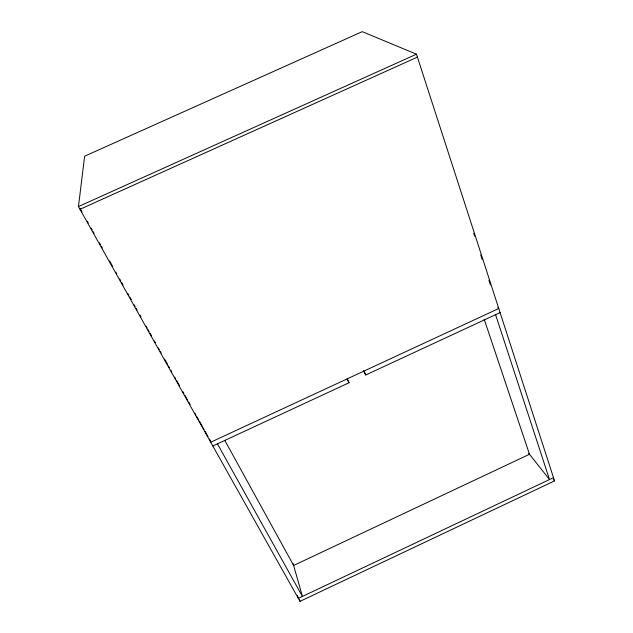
<?xml version="1.0" encoding="UTF-8"?>
<svg xmlns="http://www.w3.org/2000/svg" width="633" height="633" viewBox="0 0 633 633"><rect width="100%" height="100%" fill="white"/><g stroke="black" fill="none" stroke-linecap="round" stroke-linejoin="round"><path stroke-width="0.95" d="M80.082 208.392L79.98 209.286L417.416 57.112M78.452 206.564L84.64 156.201L362.242 31.65L416.467 54.185L554.548 480.89L300.002 601.35L78.452 206.564L416.467 54.185M553.503 477.654L298.333 598.367L297.55 595.526M212.823 445.996L349.012 382.759L347.272 378.827M363.413 370.819L365.771 374.973L500.094 312.599M497.728 307.488L498.764 308.508L210.702 442.214L210.33 440.291M553.321 479.347L554.548 480.89M528.753 453.339L549.507 479.545L495.599 314.688M81.048 210.109L82.013 211.833M87.322 221.305L88.288 223.022M91.184 228.189L92.149 229.914M93.114 231.631L94.08 233.355M99.397 242.827L100.362 244.544M101.327 246.269L102.293 247.986M109.533 260.899L112.429 266.066M115.807 272.095L116.773 273.812M119.669 278.979L120.634 280.704M121.599 282.421L123.047 285M127.874 293.609L128.839 295.334M129.812 297.059L131.26 299.638M134.156 304.805L135.122 306.522M136.087 308.247L137.052 309.964M139.948 315.131L140.914 316.856M146.223 326.327L147.188 328.044M148.154 329.769L149.119 331.486M150.084 333.211L151.532 335.791M154.428 340.958L155.394 342.682M158.29 347.841L159.255 349.566M160.22 351.291L161.186 353.008M164.572 359.038L167.468 364.197M168.433 365.921L169.399 367.646M170.847 370.226L171.812 371.951M174.708 377.11L175.673 378.835M176.639 380.56L179.535 385.719M182.913 391.748L183.879 393.465M184.844 395.19L187.74 400.357M188.705 402.074L190.153 404.661M194.98 413.27L195.953 414.987M196.918 416.712L198.366 419.291M199.332 421.016L202.228 426.183M203.193 427.9L204.158 429.625M205.124 431.342L208.02 436.509M209.468 439.088L210.433 440.813M217.428 443.86L302.416 596.436L293.047 563.425M224.826 440.449L293.633 565.467L529.489 454.265L484.205 319.293M347.256 379.365L349.012 382.759M364.078 371.025L365.771 374.973M473.682 233.284L474.6 236.101M480.684 254.893L482.204 259.585M488.905 280.245L490.425 284.945M299.48 599.451L300.002 601.35"/></g></svg>
